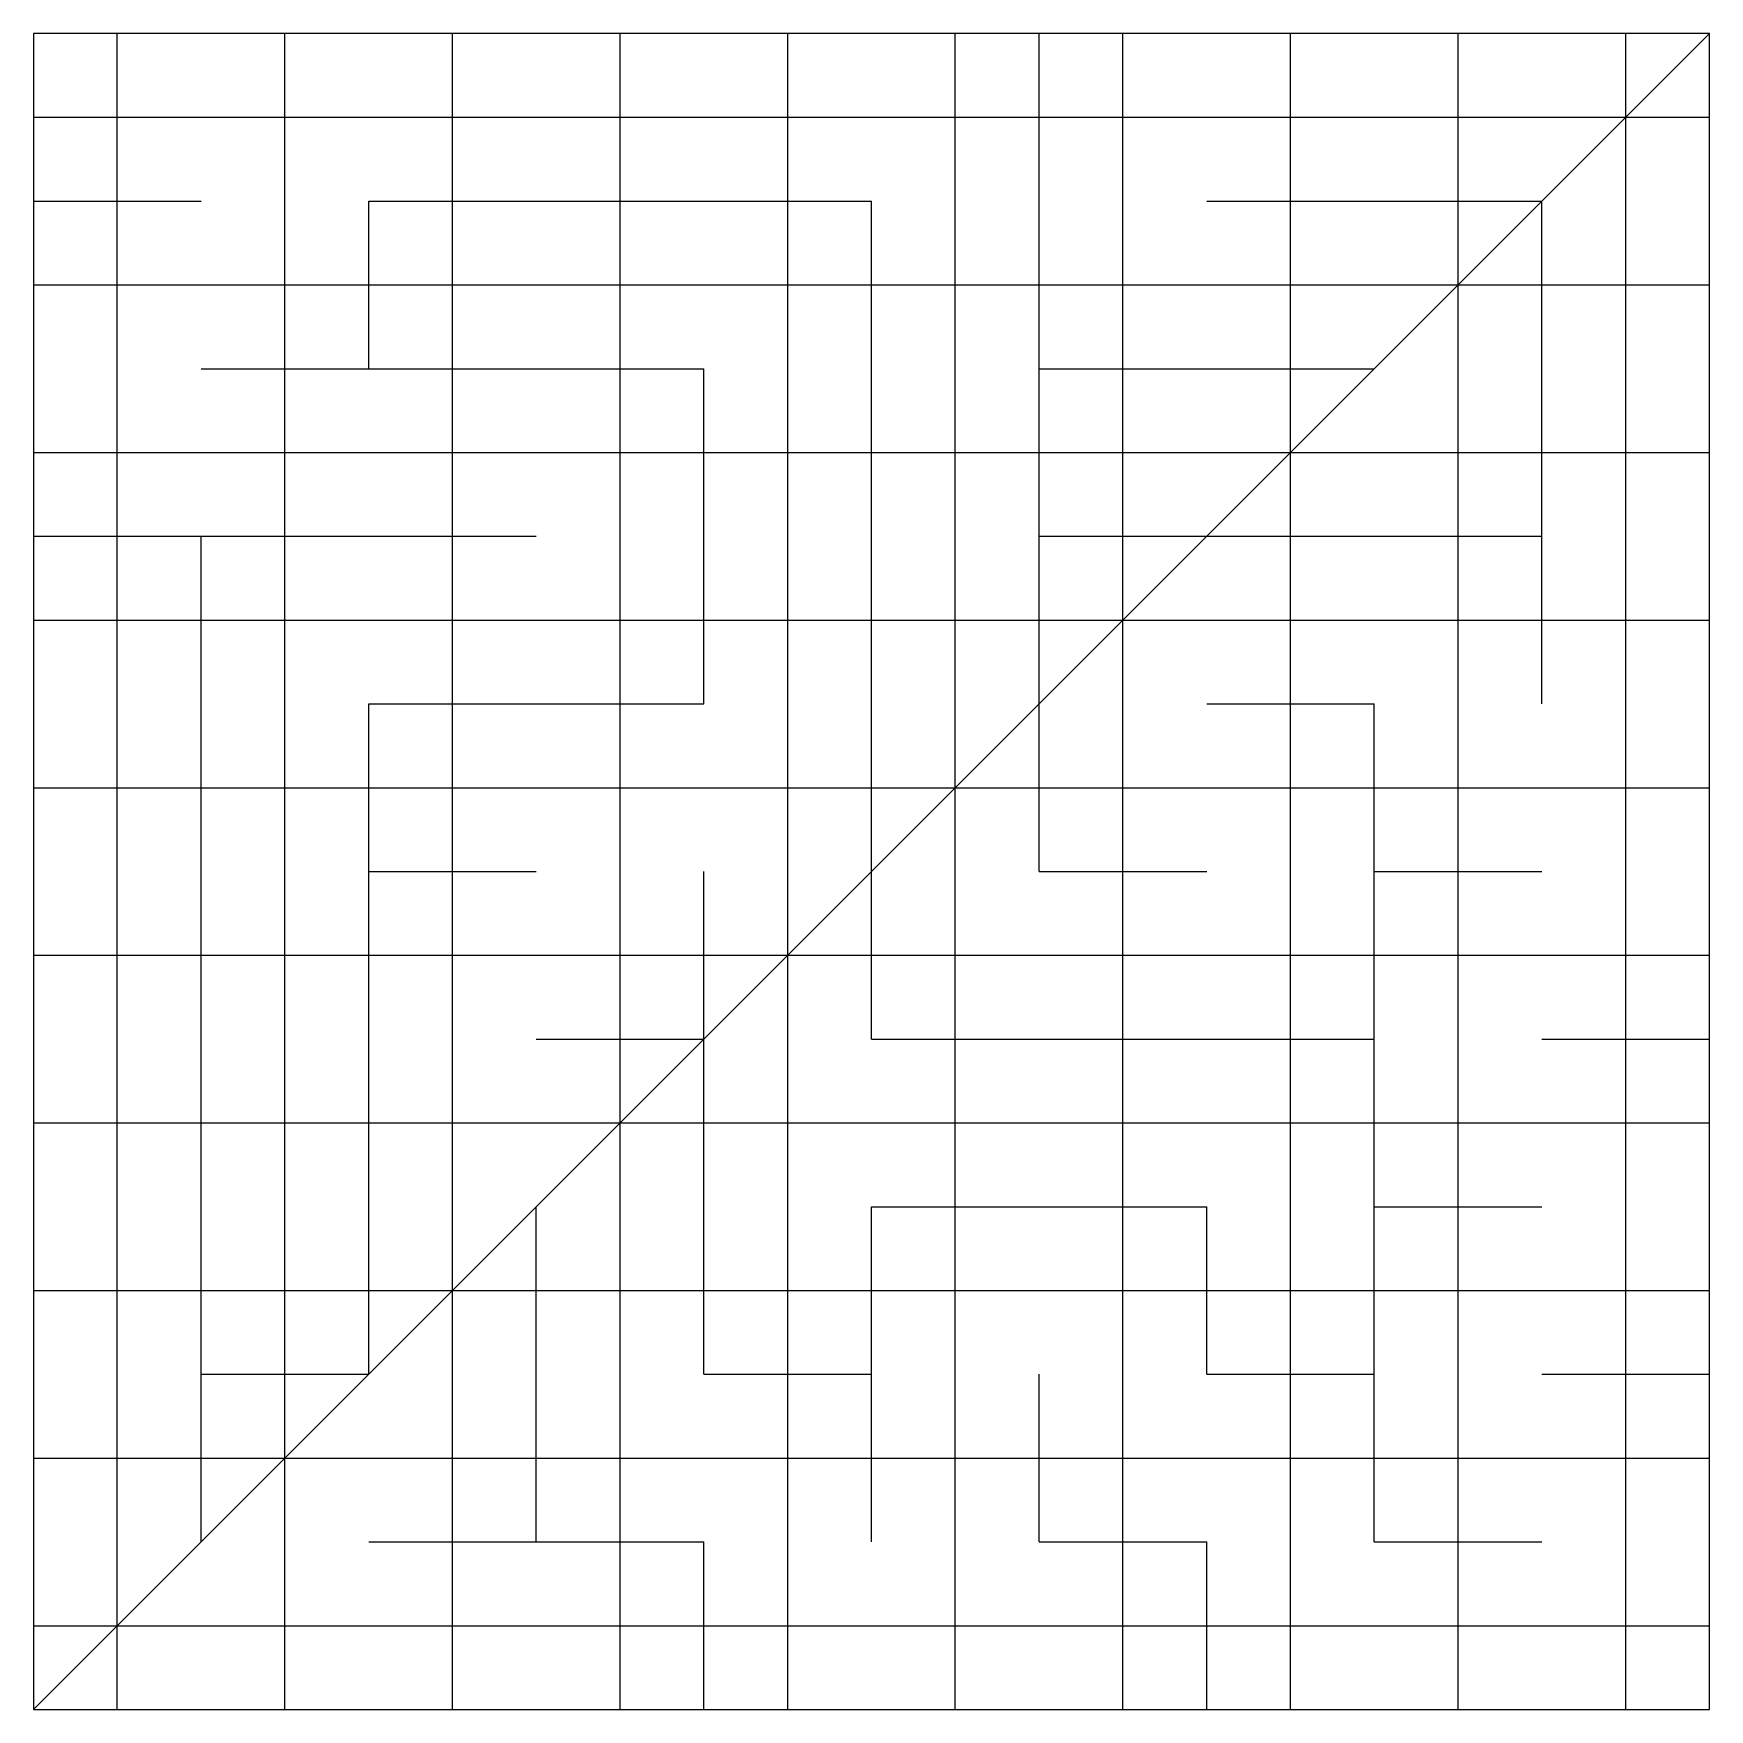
# Model space of a CAD drawing. Header units: metres. Extents: x -390 to 390, y -390 to 390.
import ezdxf

# ---------------------------------------------------------------- set-up
doc = ezdxf.new("R2010")
doc.units = ezdxf.units.M

msp = doc.modelspace()

# ---------------------------------------------------------------- linework, layer by layer
for p, q in [((390, 390, -692.8203), (-390, 390, -692.8203)), ((-390, 390, -692.8203), (-390, -390, -692.8203)), ((-351, 312, -692.8203), (-351, 390, -692.8203)), ((-273, 312, -692.8203), (-273, 390, -692.8203)), ((-195, 312, -692.8203), (-195, 390, -692.8203)), ((-117, 312, -692.8203), (-117, 390, -692.8203)), ((-39, 312, -692.8203), (-39, 390, -692.8203)), ((39, 312, -692.8203), (39, 390, -692.8203)), ((78, 312, -692.8203), (78, 390, -692.8203)), ((117, 312, -692.8203), (117, 390, -692.8203)), ((195, 312, -692.8203), (195, 390, -692.8203)), ((273, 312, -692.8203), (273, 390, -692.8203)), ((351, 312, -692.8203), (351, 390, -692.8203)), ((390, -390, -692.8203), (390, 390, -692.8203)), ((-390, 351, -692.8203), (-312, 351, -692.8203)), ((-312, 351, -692.8203), (-234, 351, -692.8203)), ((-234, 351, -692.8203), (-156, 351, -692.8203)), ((-156, 351, -692.8203), (-78, 351, -692.8203)), ((-78, 351, -692.8203), (0, 351, -692.8203)), ((0, 351, -692.8203), (78, 351, -692.8203)), ((78, 351, -692.8203), (156, 351, -692.8203)), ((156, 351, -692.8203), (234, 351, -692.8203)), ((234, 351, -692.8203), (312, 351, -692.8203)), ((312, 351, -692.8203), (390, 351, -692.8203)), ((-390, 312, -692.8203), (-312, 312, -692.8203)), ((-351, 234, -692.8203), (-351, 312, -692.8203)), ((-273, 234, -692.8203), (-273, 312, -692.8203)), ((-234, 234, -692.8203), (-234, 312, -692.8203)), ((-234, 312, -692.8203), (-156, 312, -692.8203)), ((-195, 234, -692.8203), (-195, 312, -692.8203)), ((-156, 312, -692.8203), (-78, 312, -692.8203)), ((-117, 234, -692.8203), (-117, 312, -692.8203)), ((-78, 312, -692.8203), (0, 312, -692.8203)), ((-39, 234, -692.8203), (-39, 312, -692.8203)), ((0, 234, -692.8203), (0, 312, -692.8203)), ((39, 234, -692.8203), (39, 312, -692.8203)), ((78, 234, -692.8203), (78, 312, -692.8203)), ((117, 234, -692.8203), (117, 312, -692.8203)), ((156, 312, -692.8203), (234, 312, -692.8203)), ((195, 234, -692.8203), (195, 312, -692.8203)), ((234, 312, -692.8203), (312, 312, -692.8203)), ((273, 234, -692.8203), (273, 312, -692.8203)), ((312, 234, -692.8203), (312, 312, -692.8203)), ((351, 234, -692.8203), (351, 312, -692.8203)), ((-390, 273, -692.8203), (-312, 273, -692.8203)), ((-312, 273, -692.8203), (-234, 273, -692.8203)), ((-234, 273, -692.8203), (-156, 273, -692.8203)), ((-156, 273, -692.8203), (-78, 273, -692.8203)), ((-78, 273, -692.8203), (0, 273, -692.8203)), ((0, 273, -692.8203), (78, 273, -692.8203)), ((78, 273, -692.8203), (156, 273, -692.8203)), ((156, 273, -692.8203), (234, 273, -692.8203)), ((234, 273, -692.8203), (312, 273, -692.8203)), ((312, 273, -692.8203), (390, 273, -692.8203)), ((-351, 156, -692.8203), (-351, 234, -692.8203)), ((-312, 234, -692.8203), (-234, 234, -692.8203)), ((-273, 156, -692.8203), (-273, 234, -692.8203)), ((-234, 234, -692.8203), (-156, 234, -692.8203)), ((-195, 156, -692.8203), (-195, 234, -692.8203)), ((-156, 234, -692.8203), (-78, 234, -692.8203)), ((-117, 156, -692.8203), (-117, 234, -692.8203)), ((-78, 156, -692.8203), (-78, 234, -692.8203)), ((-39, 156, -692.8203), (-39, 234, -692.8203)), ((0, 156, -692.8203), (0, 234, -692.8203)), ((39, 156, -692.8203), (39, 234, -692.8203)), ((78, 156, -692.8203), (78, 234, -692.8203)), ((78, 234, -692.8203), (156, 234, -692.8203)), ((117, 156, -692.8203), (117, 234, -692.8203)), ((156, 234, -692.8203), (234, 234, -692.8203)), ((195, 156, -692.8203), (195, 234, -692.8203)), ((273, 156, -692.8203), (273, 234, -692.8203)), ((312, 156, -692.8203), (312, 234, -692.8203)), ((351, 156, -692.8203), (351, 234, -692.8203)), ((-390, 195, -692.8203), (-312, 195, -692.8203)), ((-312, 195, -692.8203), (-234, 195, -692.8203)), ((-234, 195, -692.8203), (-156, 195, -692.8203)), ((-156, 195, -692.8203), (-78, 195, -692.8203)), ((-78, 195, -692.8203), (0, 195, -692.8203)), ((0, 195, -692.8203), (78, 195, -692.8203)), ((78, 195, -692.8203), (156, 195, -692.8203)), ((156, 195, -692.8203), (234, 195, -692.8203)), ((234, 195, -692.8203), (312, 195, -692.8203)), ((312, 195, -692.8203), (390, 195, -692.8203)), ((-390, 156, -692.8203), (-312, 156, -692.8203)), ((-351, 78, -692.8203), (-351, 156, -692.8203)), ((-312, 78, -692.8203), (-312, 156, -692.8203)), ((-312, 156, -692.8203), (-234, 156, -692.8203)), ((-273, 78, -692.8203), (-273, 156, -692.8203)), ((-234, 156, -692.8203), (-156, 156, -692.8203)), ((-195, 78, -692.8203), (-195, 156, -692.8203)), ((-117, 78, -692.8203), (-117, 156, -692.8203)), ((-78, 78, -692.8203), (-78, 156, -692.8203)), ((-39, 78, -692.8203), (-39, 156, -692.8203)), ((0, 78, -692.8203), (0, 156, -692.8203)), ((39, 78, -692.8203), (39, 156, -692.8203)), ((78, 78, -692.8203), (78, 156, -692.8203)), ((78, 156, -692.8203), (156, 156, -692.8203)), ((117, 78, -692.8203), (117, 156, -692.8203)), ((156, 156, -692.8203), (234, 156, -692.8203)), ((195, 78, -692.8203), (195, 156, -692.8203)), ((234, 156, -692.8203), (312, 156, -692.8203)), ((273, 78, -692.8203), (273, 156, -692.8203)), ((312, 78, -692.8203), (312, 156, -692.8203)), ((351, 78, -692.8203), (351, 156, -692.8203)), ((-390, 117, -692.8203), (-312, 117, -692.8203)), ((-312, 117, -692.8203), (-234, 117, -692.8203)), ((-234, 117, -692.8203), (-156, 117, -692.8203)), ((-156, 117, -692.8203), (-78, 117, -692.8203)), ((-78, 117, -692.8203), (0, 117, -692.8203)), ((0, 117, -692.8203), (78, 117, -692.8203)), ((78, 117, -692.8203), (156, 117, -692.8203)), ((156, 117, -692.8203), (234, 117, -692.8203)), ((234, 117, -692.8203), (312, 117, -692.8203)), ((312, 117, -692.8203), (390, 117, -692.8203)), ((-351, 0, -692.8203), (-351, 78, -692.8203)), ((-312, 0, -692.8203), (-312, 78, -692.8203)), ((-273, 0, -692.8203), (-273, 78, -692.8203)), ((-234, 0, -692.8203), (-234, 78, -692.8203)), ((-234, 78, -692.8203), (-156, 78, -692.8203)), ((-195, 0, -692.8203), (-195, 78, -692.8203)), ((-156, 78, -692.8203), (-78, 78, -692.8203)), ((-117, 0, -692.8203), (-117, 78, -692.8203)), ((-39, 0, -692.8203), (-39, 78, -692.8203)), ((0, 0, -692.8203), (0, 78, -692.8203)), ((39, 0, -692.8203), (39, 78, -692.8203)), ((78, 0, -692.8203), (78, 78, -692.8203)), ((117, 0, -692.8203), (117, 78, -692.8203)), ((156, 78, -692.8203), (234, 78, -692.8203)), ((195, 0, -692.8203), (195, 78, -692.8203)), ((234, 0, -692.8203), (234, 78, -692.8203)), ((273, 0, -692.8203), (273, 78, -692.8203)), ((351, 0, -692.8203), (351, 78, -692.8203)), ((-390, 39, -692.8203), (-312, 39, -692.8203)), ((-312, 39, -692.8203), (-234, 39, -692.8203)), ((-234, 39, -692.8203), (-156, 39, -692.8203)), ((-156, 39, -692.8203), (-78, 39, -692.8203)), ((-78, 39, -692.8203), (0, 39, -692.8203)), ((0, 39, -692.8203), (78, 39, -692.8203)), ((78, 39, -692.8203), (156, 39, -692.8203)), ((156, 39, -692.8203), (234, 39, -692.8203)), ((234, 39, -692.8203), (312, 39, -692.8203)), ((312, 39, -692.8203), (390, 39, -692.8203)), ((-351, -78, -692.8203), (-351, 0, -692.8203)), ((-312, -78, -692.8203), (-312, 0, -692.8203)), ((-273, -78, -692.8203), (-273, 0, -692.8203)), ((-234, -78, -692.8203), (-234, 0, -692.8203)), ((-234, 0, -692.8203), (-156, 0, -692.8203)), ((-195, -78, -692.8203), (-195, 0, -692.8203)), ((-117, -78, -692.8203), (-117, 0, -692.8203)), ((-78, -78, -692.8203), (-78, 0, -692.8203)), ((-39, -78, -692.8203), (-39, 0, -692.8203)), ((0, -78, -692.8203), (0, 0, -692.8203)), ((39, -78, -692.8203), (39, 0, -692.8203)), ((78, 0, -692.8203), (156, 0, -692.8203)), ((117, -78, -692.8203), (117, 0, -692.8203)), ((195, -78, -692.8203), (195, 0, -692.8203)), ((234, -78, -692.8203), (234, 0, -692.8203)), ((234, 0, -692.8203), (312, 0, -692.8203)), ((273, -78, -692.8203), (273, 0, -692.8203)), ((351, -78, -692.8203), (351, 0, -692.8203)), ((-390, -39, -692.8203), (-312, -39, -692.8203)), ((-312, -39, -692.8203), (-234, -39, -692.8203)), ((-234, -39, -692.8203), (-156, -39, -692.8203)), ((-156, -39, -692.8203), (-78, -39, -692.8203)), ((-78, -39, -692.8203), (0, -39, -692.8203)), ((0, -39, -692.8203), (78, -39, -692.8203)), ((78, -39, -692.8203), (156, -39, -692.8203)), ((156, -39, -692.8203), (234, -39, -692.8203)), ((234, -39, -692.8203), (312, -39, -692.8203)), ((312, -39, -692.8203), (390, -39, -692.8203)), ((-351, -156, -692.8203), (-351, -78, -692.8203)), ((-312, -156, -692.8203), (-312, -78, -692.8203)), ((-273, -156, -692.8203), (-273, -78, -692.8203)), ((-234, -156, -692.8203), (-234, -78, -692.8203)), ((-195, -156, -692.8203), (-195, -78, -692.8203)), ((-156, -78, -692.8203), (-78, -78, -692.8203)), ((-117, -156, -692.8203), (-117, -78, -692.8203)), ((-78, -156, -692.8203), (-78, -78, -692.8203)), ((-39, -156, -692.8203), (-39, -78, -692.8203)), ((0, -78, -692.8203), (78, -78, -692.8203)), ((39, -156, -692.8203), (39, -78, -692.8203)), ((78, -78, -692.8203), (156, -78, -692.8203)), ((117, -156, -692.8203), (117, -78, -692.8203)), ((156, -78, -692.8203), (234, -78, -692.8203)), ((195, -156, -692.8203), (195, -78, -692.8203)), ((234, -156, -692.8203), (234, -78, -692.8203)), ((273, -156, -692.8203), (273, -78, -692.8203)), ((312, -78, -692.8203), (390, -78, -692.8203)), ((351, -156, -692.8203), (351, -78, -692.8203)), ((-390, -117, -692.8203), (-312, -117, -692.8203)), ((-312, -117, -692.8203), (-234, -117, -692.8203)), ((-234, -117, -692.8203), (-156, -117, -692.8203)), ((-156, -117, -692.8203), (-78, -117, -692.8203)), ((-78, -117, -692.8203), (0, -117, -692.8203)), ((0, -117, -692.8203), (78, -117, -692.8203)), ((78, -117, -692.8203), (156, -117, -692.8203)), ((156, -117, -692.8203), (234, -117, -692.8203)), ((234, -117, -692.8203), (312, -117, -692.8203)), ((312, -117, -692.8203), (390, -117, -692.8203)), ((-351, -234, -692.8203), (-351, -156, -692.8203)), ((-312, -234, -692.8203), (-312, -156, -692.8203)), ((-273, -234, -692.8203), (-273, -156, -692.8203)), ((-234, -234, -692.8203), (-234, -156, -692.8203)), ((-195, -234, -692.8203), (-195, -156, -692.8203)), ((-156, -234, -692.8203), (-156, -156, -692.8203)), ((-117, -234, -692.8203), (-117, -156, -692.8203)), ((-78, -234, -692.8203), (-78, -156, -692.8203)), ((-39, -234, -692.8203), (-39, -156, -692.8203)), ((0, -234, -692.8203), (0, -156, -692.8203)), ((0, -156, -692.8203), (78, -156, -692.8203)), ((39, -234, -692.8203), (39, -156, -692.8203)), ((78, -156, -692.8203), (156, -156, -692.8203)), ((117, -234, -692.8203), (117, -156, -692.8203)), ((156, -234, -692.8203), (156, -156, -692.8203)), ((195, -234, -692.8203), (195, -156, -692.8203)), ((234, -234, -692.8203), (234, -156, -692.8203)), ((234, -156, -692.8203), (312, -156, -692.8203)), ((273, -234, -692.8203), (273, -156, -692.8203)), ((351, -234, -692.8203), (351, -156, -692.8203)), ((-390, -195, -692.8203), (-312, -195, -692.8203)), ((-312, -195, -692.8203), (-234, -195, -692.8203)), ((-234, -195, -692.8203), (-156, -195, -692.8203)), ((-156, -195, -692.8203), (-78, -195, -692.8203)), ((-78, -195, -692.8203), (0, -195, -692.8203)), ((0, -195, -692.8203), (78, -195, -692.8203)), ((78, -195, -692.8203), (156, -195, -692.8203)), ((156, -195, -692.8203), (234, -195, -692.8203)), ((234, -195, -692.8203), (312, -195, -692.8203)), ((312, -195, -692.8203), (390, -195, -692.8203)), ((-351, -312, -692.8203), (-351, -234, -692.8203)), ((-312, -312, -692.8203), (-312, -234, -692.8203)), ((-312, -234, -692.8203), (-234, -234, -692.8203)), ((-273, -312, -692.8203), (-273, -234, -692.8203)), ((-195, -312, -692.8203), (-195, -234, -692.8203)), ((-156, -312, -692.8203), (-156, -234, -692.8203)), ((-117, -312, -692.8203), (-117, -234, -692.8203)), ((-78, -234, -692.8203), (0, -234, -692.8203)), ((-39, -312, -692.8203), (-39, -234, -692.8203)), ((0, -312, -692.8203), (0, -234, -692.8203)), ((39, -312, -692.8203), (39, -234, -692.8203)), ((78, -312, -692.8203), (78, -234, -692.8203)), ((117, -312, -692.8203), (117, -234, -692.8203)), ((156, -234, -692.8203), (234, -234, -692.8203)), ((195, -312, -692.8203), (195, -234, -692.8203)), ((234, -312, -692.8203), (234, -234, -692.8203)), ((273, -312, -692.8203), (273, -234, -692.8203)), ((312, -234, -692.8203), (390, -234, -692.8203)), ((351, -312, -692.8203), (351, -234, -692.8203)), ((-390, -273, -692.8203), (-312, -273, -692.8203)), ((-312, -273, -692.8203), (-234, -273, -692.8203)), ((-234, -273, -692.8203), (-156, -273, -692.8203)), ((-156, -273, -692.8203), (-78, -273, -692.8203)), ((-78, -273, -692.8203), (0, -273, -692.8203)), ((0, -273, -692.8203), (78, -273, -692.8203)), ((78, -273, -692.8203), (156, -273, -692.8203)), ((156, -273, -692.8203), (234, -273, -692.8203)), ((234, -273, -692.8203), (312, -273, -692.8203)), ((312, -273, -692.8203), (390, -273, -692.8203)), ((-351, -390, -692.8203), (-351, -312, -692.8203)), ((-273, -390, -692.8203), (-273, -312, -692.8203)), ((-234, -312, -692.8203), (-156, -312, -692.8203)), ((-195, -390, -692.8203), (-195, -312, -692.8203)), ((-156, -312, -692.8203), (-78, -312, -692.8203)), ((-117, -390, -692.8203), (-117, -312, -692.8203)), ((-78, -390, -692.8203), (-78, -312, -692.8203)), ((-39, -390, -692.8203), (-39, -312, -692.8203)), ((39, -390, -692.8203), (39, -312, -692.8203)), ((78, -312, -692.8203), (156, -312, -692.8203)), ((117, -390, -692.8203), (117, -312, -692.8203)), ((156, -390, -692.8203), (156, -312, -692.8203)), ((195, -390, -692.8203), (195, -312, -692.8203)), ((234, -312, -692.8203), (312, -312, -692.8203)), ((273, -390, -692.8203), (273, -312, -692.8203)), ((351, -390, -692.8203), (351, -312, -692.8203)), ((-390, -351, -692.8203), (-312, -351, -692.8203)), ((-312, -351, -692.8203), (-234, -351, -692.8203)), ((-234, -351, -692.8203), (-156, -351, -692.8203)), ((-156, -351, -692.8203), (-78, -351, -692.8203)), ((-78, -351, -692.8203), (0, -351, -692.8203)), ((0, -351, -692.8203), (78, -351, -692.8203)), ((78, -351, -692.8203), (156, -351, -692.8203)), ((156, -351, -692.8203), (234, -351, -692.8203)), ((234, -351, -692.8203), (312, -351, -692.8203)), ((312, -351, -692.8203), (390, -351, -692.8203)), ((-390, -390, -692.8203), (390, -390, -692.8203))]:
    msp.add_line(p, q)
for points in [[(-390, -390, -692.8203), (390, -390, -692.8203), (390, 390, -692.8203), (390.0001, 390.0001, -692.8202)], [(390, 390, -692.8203), (-390, 390, -692.8203), (-390, -390, -692.8203), (-389.9999, -389.9999, -692.8202)]]:
    msp.add_3dface(points)

doc.saveas('drawing.dxf')
